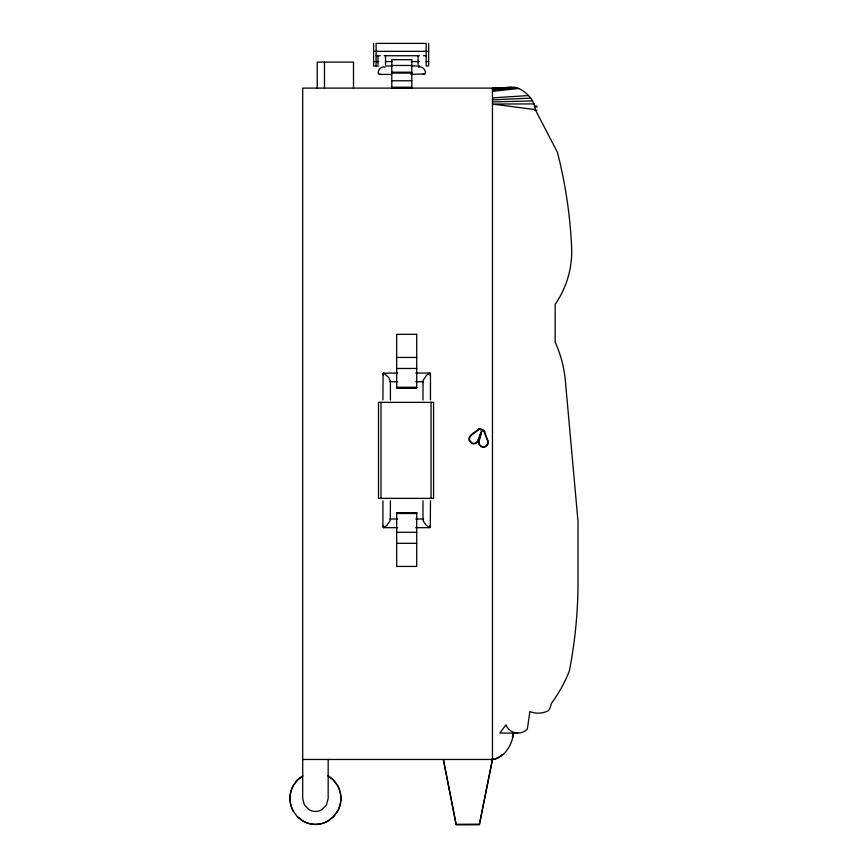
<?xml version="1.0" encoding="UTF-8"?>
<svg xmlns="http://www.w3.org/2000/svg" width="868" height="868" viewBox="0 0 868 868"><rect width="100%" height="100%" fill="white"/><g stroke="black" fill="none" stroke-linecap="round" stroke-linejoin="round"><path stroke-width="1.3" d="M397.674 527.679L383.493 527.679L383.352 525.509M390.426 500.706L390.34 520.279L386.824 525.509L383.493 527.679M422.976 400.018L423.063 380.444L426.579 375.215L429.899 373.045L430.474 373.631L430.474 399.888M430.474 373.631L430.051 375.215M480.492 433.533L479.103 440.076A5.034 5.034 0 0 0 479.375 445.002L481.241 446.705A4.752 4.752 0 0 0 486.069 446.434L487.74 444.524A5.034 5.034 0 0 0 487.469 439.599L483.812 430.202A2.061 2.061 0 0 0 481.718 430.322L481.306 430.68M512.63 735.532L513.411 733.08C512.554 744.31 504.178 758.947 491.635 759.478L492.46 759.261L479.386 824.491L456.145 824.6L443.385 759.478M382.918 399.888L383.092 373.197L397.674 373.045M390.264 381.573L388.68 377.385L383.493 373.045M430.474 500.847L430.311 527.527L428.477 527.104L425.613 524.467L423.4 521.18L423.139 519.162M481.1 433.306L478.355 440.76L475.751 443.45A4.741 4.741 0 0 1 472.051 443.472L469.425 440.814A5.034 5.034 0 0 1 469.404 437.027L470.912 434.987L479.103 428.792A2.061 2.061 0 0 1 481.187 429.063L481.577 429.454A2.17 2.17 0 0 1 481.99 431.038M478.246 429.476L479.103 428.792M500.239 756.061L501.628 754.824M302.715 775.742L297.442 779.876L293.406 785.258A26.474 26.474 0 0 0 293.406 811.265L297.442 816.875L302.715 821.009A24.998 24.998 0 0 0 328.169 821.009L333.431 816.875L337.478 811.493A26.474 26.474 0 0 0 337.478 785.486L333.431 780.104L328.169 775.97M302.715 775.97L297.442 780.104L293.406 785.486A26.474 26.474 0 0 0 293.406 811.493M499.545 756.668L495.444 759.033L491.635 759.478L493.48 759.5M418.506 67.27C421.87 65.48 426.731 70.547 425.146 73.91L410.868 74.42M507.064 88.286L509.158 87.505L509.603 88.449M385.099 67.27C381.725 65.48 376.875 70.547 378.459 73.91L380.661 74.29M492.46 91.357L518.76 88.471C526.909 92.485 534.59 100.167 535.241 109.607L557.43 152.301A468.644 468.644 0 0 1 571.621 247.282A92.572 92.572 0 0 1 555.151 304.364L555.151 342.014A121.412 121.412 0 0 1 565.383 381.03L578.012 521.473L578.012 581.549A467.375 467.375 0 0 1 569.375 670.942A144.772 144.772 0 0 1 551.158 703.796A12.825 12.825 0 0 1 548.272 710.74A22.264 22.264 0 0 1 529.871 711.576L527.332 729.087A12.89 12.89 0 0 1 519.791 732.961L515.484 732.842A12.89 12.89 0 0 1 505.968 724.845L499.87 733.08L517.805 733.08M492.46 90.218L516.254 87.614L518.76 88.471M492.46 89.306L513.791 87.169L516.254 87.614M511.404 87.125L492.46 88.644L509.158 87.505L492.46 88.243L496.442 88.254M492.46 97.878L528.449 95.578M492.46 99.863L530.587 98.138M492.46 101.925L532.551 100.927M534.287 103.91L492.46 104.041L535.241 109.607M373.598 51.342L428.662 51.342M376.094 55.747L380.151 55.747M384.22 55.747L419.396 55.747M423.454 55.747L426.166 55.747M373.598 61.574L378.806 61.574M385.566 61.574L392.336 61.574M411.28 61.574L419.396 61.574M426.166 61.574L428.662 61.574M391.793 65.458L411.812 65.458M378.806 65.979L373.598 65.979L373.598 43.4M385.566 65.979L392.336 65.979M411.28 65.979L419.396 65.979M391.793 72.218L411.812 72.218M391.793 73.096L411.812 73.096M379.772 74.42L391.435 74.42M391.793 80.767L411.812 80.767M391.793 87.397L411.812 87.31M391.793 87.549L411.812 87.559M391.793 87.646L411.812 87.755M391.793 87.852L411.812 87.939M534.471 106.124L536.75 106.124M534.536 106.938L537.151 106.938M534.731 110.182L537.151 110.182M396.687 357.442L416.716 357.442M396.687 368.466L416.716 368.466M415.718 373.045L429.899 373.045M389.851 381.714L397.631 381.714M415.772 381.714L423.551 381.714M396.687 387.247L416.716 387.247M396.687 387.757L416.716 387.714M396.687 513.042L416.716 512.999M396.687 513.498L416.716 513.498M389.851 519.01L397.631 519.01M415.772 519.01L423.551 519.01M415.718 527.679L429.899 527.679M396.687 532.29L416.716 532.29M396.687 543.314L416.716 543.314M302.715 759.478L492.46 759.478L479.386 824.6L456.145 824.6M456.145 824.372L479.386 824.372M512.239 736.769L513.411 736.932M422.944 74.29L423.834 74.42M483.628 430.561L487.642 440.879A4.622 4.622 0 0 1 487.382 444.34L485.852 446.098A4.362 4.362 0 0 1 481.425 446.347L479.711 444.785A4.611 4.611 0 0 1 479.082 441.378L481.935 430.658A1.671 1.671 0 0 1 483.997 430.821M328.169 775.742L333.431 779.876L337.478 785.258A26.474 26.474 0 0 1 337.478 811.265L333.431 816.647L328.169 820.781A24.998 24.998 0 0 1 302.715 820.781L297.442 816.647M484.615 430.94L484.952 431.993M383.352 375.215L382.918 373.631M430.051 525.509L430.474 527.104M456.145 824.491L443.385 759.706M492.46 759.706L492.46 88.102L302.715 88.102L302.715 798.495L304.418 804.994L309.084 809.746A12.499 12.499 0 0 0 321.8 809.746L326.466 804.994L328.169 798.495L328.169 759.261M431.06 402.361L431.06 498.373M428.662 43.4L428.662 65.979L426.166 65.979L426.166 43.4L376.094 43.4L376.094 65.979M422.976 500.706L422.976 519.585M418.072 55.509L418.072 64.601M411.812 88.102L411.812 59.697L391.793 59.697L391.793 88.102M390.426 381.139L390.426 400.018M385.533 55.509L385.533 64.601M382.918 500.847L382.918 527.104M380.998 402.361L380.998 498.373M378.025 55.226L378.025 64.34M353.493 88.102L353.493 62.105L317.221 62.105L317.221 88.102M324.48 62.105L324.48 88.102M478.301 439.392L477.411 441.638L475.599 443.071A4.351 4.351 0 0 1 472.203 443.092L469.783 440.651A4.622 4.622 0 0 1 469.772 437.179L471.161 435.313L479.689 429.052A1.671 1.671 0 0 1 480.948 429.389L481.599 430.951L478.301 439.392M416.716 334.321L396.687 334.321L396.687 388.007L416.716 388.007L416.716 334.321M433.566 402.361L378.491 402.361L378.491 498.373L433.566 498.373L433.566 402.361M416.716 512.76L396.687 512.749L396.687 566.435L416.716 566.435L416.716 512.749"/></g></svg>
